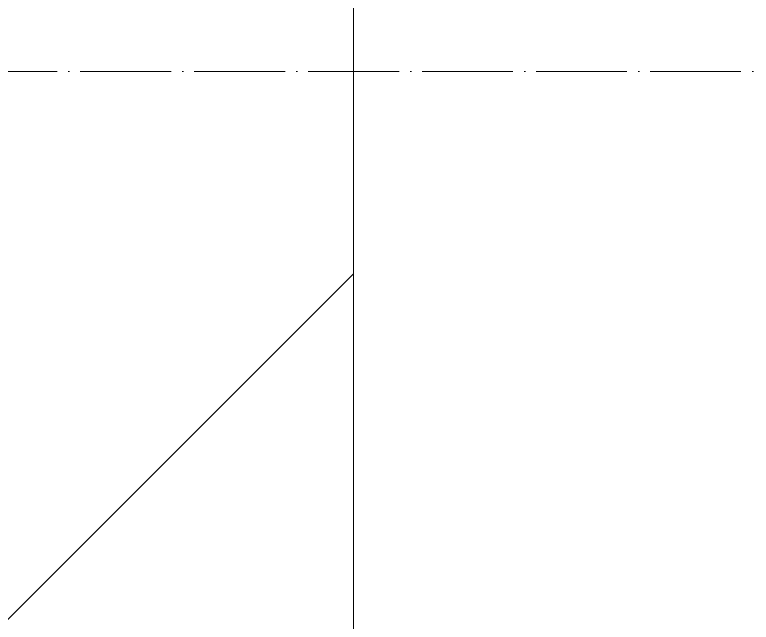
# Model space of a CAD drawing. Header units: millimetres. Extents: x -56773 to 323062, y -262288 to 76460.
# Drawn here: x 111152.7 to 111314.9, y -247030 to -246896.2 of the extents above; entities that cross this region are included whole.
import ezdxf

# ---------------------------------------------------------------- set-up
doc = ezdxf.new("R2010")
doc.units = ezdxf.units.MM
doc.linetypes.add('ADSK_Линия сетки', pattern=[25, 20, -2.5, 0, -2.5])
for name, color, linetype, lineweight in [('Оси', 7, 'Continuous', 9), ('Стены наружные', 7, 'Continuous', 18), ('Стены несущие', 7, 'Continuous', 30)]:
    doc.layers.add(name, color=color, linetype=linetype, lineweight=lineweight)

msp = doc.modelspace()

# ---------------------------------------------------------------- hatches: boundary and pattern name
at = {"layer": 'Стены наружные', "lineweight": 9}
h = msp.add_hatch(dxfattribs=at)
h.set_pattern_fill('FP_2', color=256, style=0, pattern_type=2)
h.set_pattern_definition([(45, (69027.24, -250313.7), (84.18955, 308.69595), [396.875, -79.375, 3.353, -76.022])])
h.paths.add_polyline_path([(111027.2448, -247708.7359), (111227.2448, -247708.7359), (111227.2448, -245533.7359), (111027.2448, -245533.7359), (111027.2448, -246184.1497), (111036.6405, -246185.7994), (111042.4898, -246189.1916), (111047.1812, -246194.0018), (111050.235, -246199.4699), (111051.6343, -246204.0986), (111052.2448, -246208.7359), (111050.2248, -246218.0266), (111046.3215, -246224.5903), (111041.7827, -246228.8228), (111036.6781, -246231.6568), (111032.0862, -246232.9943), (111027.2448, -246233.7359), (111027.2448, -246884.1497), (111036.6405, -246885.7994), (111042.4898, -246889.1916), (111047.1812, -246894.0018), (111050.235, -246899.4699), (111051.6343, -246904.0986), (111052.2448, -246908.7359), (111050.2248, -246918.0266), (111046.3215, -246924.5903), (111041.7827, -246928.8228), (111036.6781, -246931.6568), (111032.0862, -246932.9943), (111027.2448, -246933.7359), (111027.2448, -247703.7969)])
h.paths.add_polyline_path([(111207.8609, -245493.7359), (111227.2448, -245493.7359), (111227.2448, -239108.7359), (111027.2448, -239108.7359), (111027.2448, -245493.7359), (111120.5781, -245492.712), (111120.5781, -245452.4371), (111117.2448, -245451.0564), (111113.1027, -245447.878), (111109.9243, -245443.7359), (111107.9263, -245438.9123), (111107.2448, -245433.7359), (111107.9263, -245428.5595), (111109.9243, -245423.7359), (111115.2362, -245417.9566), (111117.2448, -245416.4154), (111122.0684, -245414.4174), (111127.2448, -245413.7359), (111132.4212, -245414.4174), (111139.2534, -245417.9566), (111141.387, -245419.5938), (111144.5653, -245423.7359), (111146.5633, -245428.5595), (111147.2448, -245433.7359), (111146.5633, -245438.9123), (111144.5653, -245443.7359), (111141.387, -245447.878), (111133.9115, -245453.7359), (111133.9115, -245493.7359), (111177.7507, -245493.7359)])

# ---------------------------------------------------------------- linework, layer by layer
at = {"layer": 'Оси', "color": 253, "linetype": 'ADSK_Линия сетки', "lineweight": 5, "true_color": 0xaaaaaa}
msp.add_line((117763.2854, -246908.7359), (74285.9777, -246908.7359), dxfattribs=at)
at = {"layer": 'Стены несущие', "lineweight": 9}
msp.add_line((111227.2448, -247083.7359), (111227.2448, -245533.7359), dxfattribs=at)

doc.saveas('drawing.dxf')
